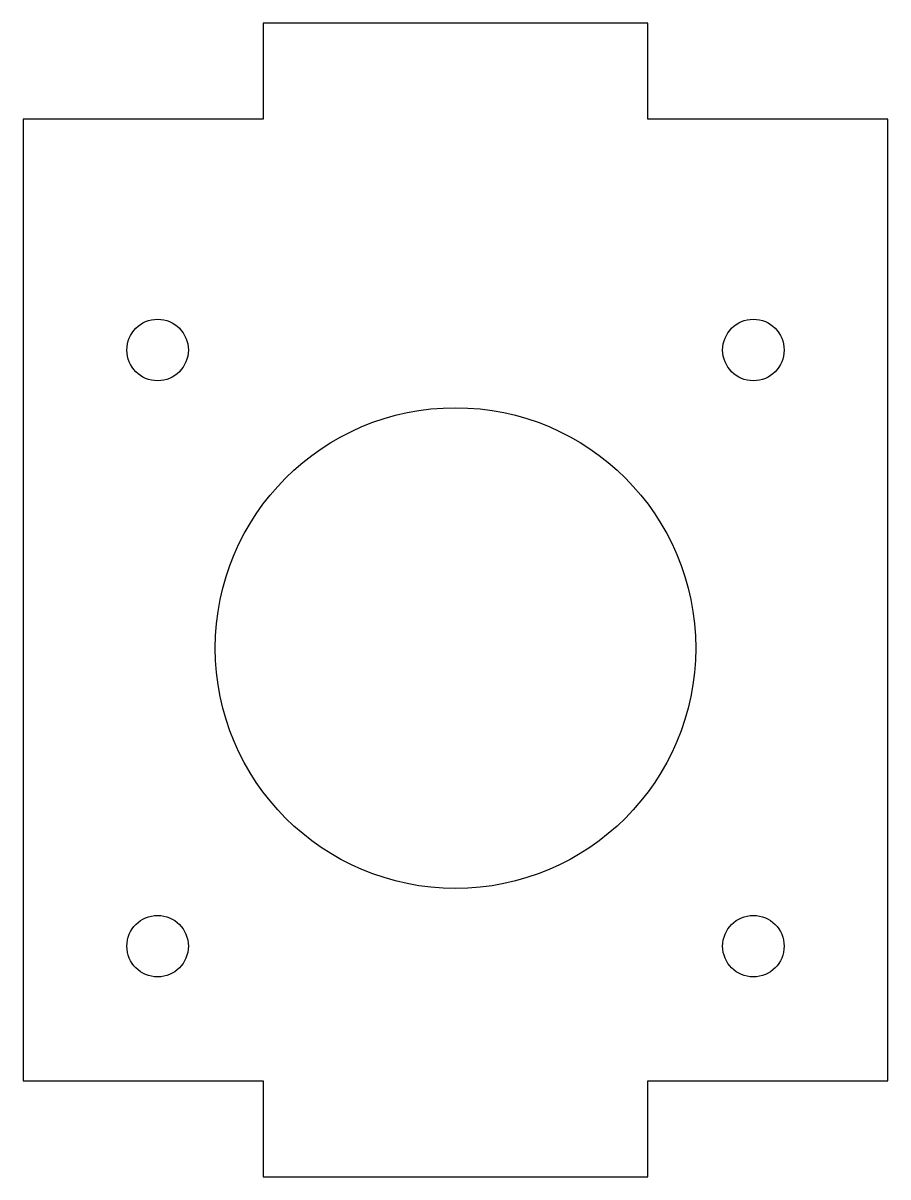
# Model space of a CAD drawing. Header units: millimetres. Extents: x 0 to 45, y -5 to 55.
import ezdxf

# ---------------------------------------------------------------- set-up
doc = ezdxf.new("R2010")
doc.units = ezdxf.units.MM

msp = doc.modelspace()

# ---------------------------------------------------------------- linework, layer by layer
msp.add_lwpolyline([(0, 0), (12.5, 0), (12.5, -5), (32.5, -5), (32.5, 0), (45, 0), (45, 50), (32.5, 50), (32.5, 55), (12.5, 55), (12.5, 50), (0, 50)], close=True)
for centre, radius in [((7, 38), 1.6), ((38, 38), 1.6), ((22.5, 22.5), 12.5), ((7, 7), 1.6), ((38, 7), 1.6)]:
    msp.add_circle(centre, radius)

doc.saveas('drawing.dxf')
